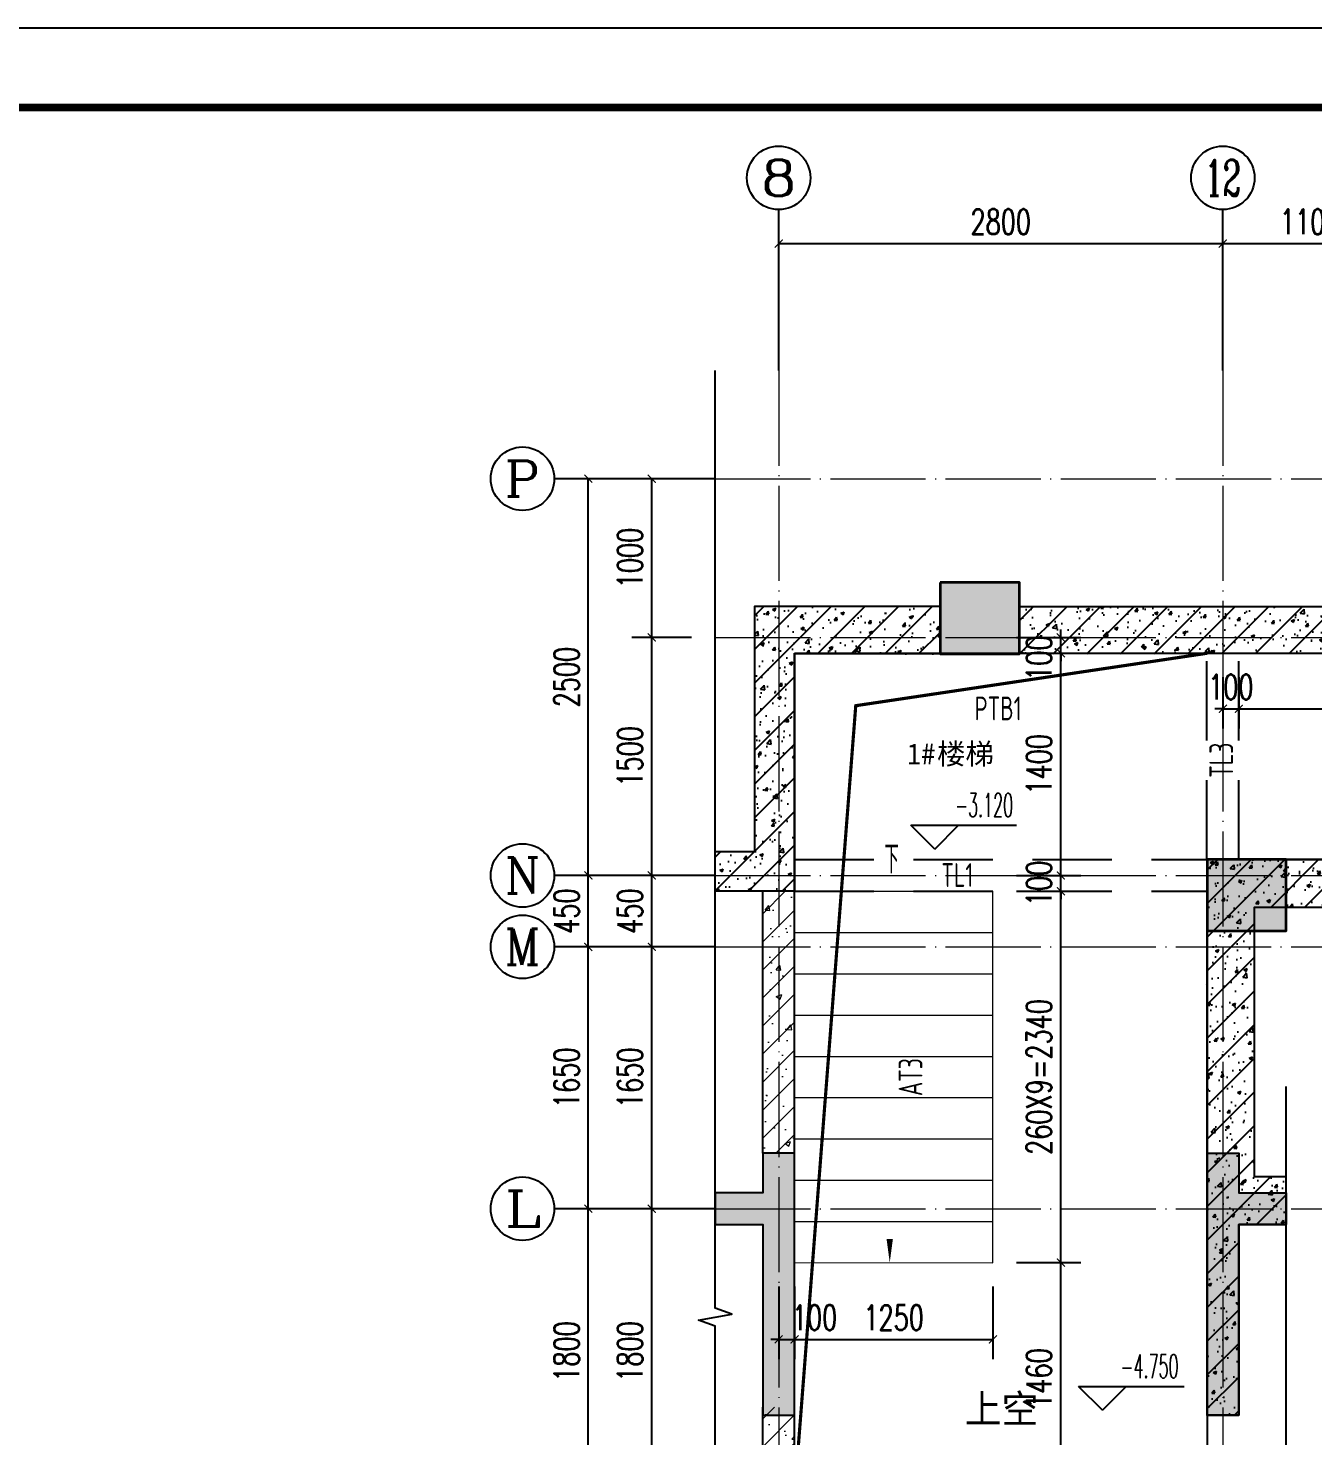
# Model space of a CAD drawing. Extents: x -1307975 to -76406, y -96289 to 379359.
# Drawn here: x -628788 to -620690, y 369130 to 378000 of the extents above; entities that cross this region are included whole.
import ezdxf
from ezdxf.enums import TextEntityAlignment as Align

# ---------------------------------------------------------------- set-up
doc = ezdxf.new("R2010")
doc.units = 0
doc.header["$LTSCALE"] = 1000
doc.linetypes.add('DASHED', pattern=[0.75, 0.5, -0.25])
doc.linetypes.add('DOTE', pattern=[2.42, 2, -0.2, 0.02, -0.2])
doc.layers.get('0').update_dxf_attribs({"linetype": 'CONTINUOUS'})
doc.layers.get('DEFPOINTS').update_dxf_attribs({"linetype": 'CONTINUOUS'})
for name, color, linetype in [('-TK', 7, 'CONTINUOUS'), ('A-AXIS_TEXT', 7, 'CONTINUOUS'), ('AXIS', 3, 'CONTINUOUS'), ('DIM_ELEV', 3, 'CONTINUOUS'), ('DIM_SYMB', 3, 'CONTINUOUS'), ('dsptext_beam', 7, 'CONTINUOUS'), ('HATCH', 8, 'CONTINUOUS'), ('PUB_DIM', 3, 'CONTINUOUS'), ('PUB_TEXT', 2, 'CONTINUOUS'), ('S-Q墙实线', 6, 'CONTINUOUS'), ('S-Z柱实线', 6, 'CONTINUOUS'), ('S-梁', 4, 'DASHED'), ('TEXT', 2, 'CONTINUOUS'), ('WALL', 5, 'CONTINUOUS'), ('尺寸标注', 86, 'CONTINUOUS'), ('底图$0$PUB_HATCH', 252, 'CONTINUOUS')]:
    doc.layers.add(name, color=color, linetype=linetype)
for name, color, linetype, lineweight in [('AXIS_TEXT', 7, 'CONTINUOUS', 20), ('DOTE', 19, 'DOTE', 9), ('PUB_HATCH', 8, 'CONTINUOUS', 9), ('STAIR', 2, 'CONTINUOUS', 18), ('底图$0$砼柱', 2, 'CONTINUOUS', 35)]:
    doc.layers.add(name, color=color, linetype=linetype, lineweight=lineweight)
doc.styles.add('_TCH_AXIS', font='COMPLEX', dxfattribs={"bigfont": 'GBCBIG'})
doc.styles.add('_TCH_DIM', font='SIMPLEX.shx', dxfattribs={"width": 0.7, "bigfont": 'GBCBIG.shx'})
doc.styles.add('_TCH_DIM_T3', font='SIMPLEX', dxfattribs={"width": 0.705882, "bigfont": 'GBCBIG'})
doc.styles.add('COMPLEX', font='COMPLEX')
doc.styles.add('TSSD_REIN', font='tssdeng.shx', dxfattribs={"width": 0.7, "height": 300, "bigfont": 'tssdchn.shx'})
doc.styles.add('黑体', font='simhei.ttf')
doc.dimstyles.new('_TCH_ARCH&&50', dxfattribs={"dimtxt": 157.5, "dimasz": 50, "dimexe": 125, "dimexo": 150, "dimgap": 58.75, "dimtad": 1, "dimdec": 0, "dimzin": 0, "dimdsep": 46, "dimtxsty": '_TCH_DIM_T3', "dimblk": 'ARCHTICK', "dimcen": 0.09, "dimclrt": 7, "dimazin": 0, "dimtfac": 1, "dimtdec": 0, "dimtix": 1, "dimtmove": 2, "dimatfit": 3, "dimldrblk": 'ARCHTICK', "dimfxl": 1, "dimtolj": 1, "dimtzin": 0, "dimarcsym": 0})
pattern_1 = [(50, (0, 0), (215.178055, -18.82564), [22.5, -247.5]), (355, (0, 0), (-41.6254, 225.65764), [18, -198]), (100.4514, (17.93, -1.57), (173.552815, 206.83186), [19.12206, -210.342634]), (46.1842, (0, 60), (320.17231, -49.6557), [33.75, -371.25]), (96.6356, (26.68, 55.86), (280.39881, 292.23536), [28.68309, -315.5139]), (351.1842, (0, 60), (280.39858, 292.23558), [27, -297]), (21, (30, 45), (179.072116, -120.785667), [22.5, -247.5]), (326, (30, 45), (72.9946, 217.545014), [18, -198]), (71.4514, (44.92, 34.93), (252.06679, 96.75915), [19.12206, -210.342634]), (37.5, (0, 0), (3.647957, 99.868156), [0, -195.6, 0, -201, 0, -198.75]), (7.5, (0, 0), (78.920861, 118.323514), [0, -114.6, 0, -191.1, 0, -75.75]), (327.5, (-66.9, 0), (160.146731, -6.7664615), [0, -75, 0, -234, 0, -310.5]), (317.5, (-96.9, 0), (174.95585, 30.031495), [0, -97.5, 0, -155.4, 0, -220.5]), (45, (0, 0), (-106.066017, 106.066017), [])]

# ---------------------------------------------------------------- blocks, each defined once
blk = doc.blocks.new('A1')
blk.add_lwpolyline([(0, 59400), (0, 0), (84100, 0), (84100, 59400)], close=True)
at = {"const_width": 100}
blk.add_lwpolyline([(2500, 58400), (2500, 1000), (83100, 1000), (83100, 58400)], close=True, dxfattribs=at)
blk = doc.blocks.new('_AXISO')
blk.add_circle((0, 0), 0.5)
at = {"layer": 'A-AXIS_TEXT', "style": 'COMPLEX', "width": 1.041667}
blk.add_attdef('A', text='', height=0.56, dxfattribs=at).set_placement((-0.25, -0.28), (0.25, -0.28), align=Align.FIT)
blk = doc.blocks.new('_ArchTick')
at = {"color": 0, "linetype": 'ByBlock', "const_width": 0.15}
blk.add_lwpolyline([(-0.5, -0.5), (0.5, 0.5)], dxfattribs=at)
blk = doc.blocks.new('*D749')
at = {"layer": 'DEFPOINTS', "color": 0, "transparency": 16777216}
for p in [(-624857, 370561.1), (-624457, 370561.1), (-624457, 368761.1)]:
    blk.add_point(p, dxfattribs=at)
at = {"layer": '尺寸标注', "color": 0, "lineweight": -2, "transparency": 16777216}
for p, q in [((-624607, 370561.1), (-624982, 370561.1)), ((-624857, 368761.1), (-624857, 370561.1)), ((-624607, 368761.1), (-624982, 368761.1))]:
    blk.add_line(p, q, dxfattribs=at)
at = {"layer": '尺寸标注', "color": 0, "lineweight": -2, "transparency": 16777216, "xscale": 50, "yscale": 50, "zscale": 50}
for p, rotation in [((-624857, 370561.1), 90), ((-624857, 368761.1), 270)]:
    blk.add_blockref('_ArchTick', p, dxfattribs=dict(at, rotation=rotation))
at = {"layer": '尺寸标注', "color": 7, "transparency": 16777216, "insert": (-624994.5, 369661.1), "char_height": 157.5, "attachment_point": 5, "rotation": 90, "style": '_TCH_DIM_T3'}
blk.add_mtext('\\A1;1800', dxfattribs=at)
blk = doc.blocks.new('*D750')
at = {"layer": 'DEFPOINTS', "color": 0, "transparency": 16777216}
for p in [(-624857, 372211.1), (-624457, 372211.1), (-624457, 370561.1)]:
    blk.add_point(p, dxfattribs=at)
at = {"layer": '尺寸标注', "color": 0, "lineweight": -2, "transparency": 16777216}
for p, q in [((-624607, 372211.1), (-624982, 372211.1)), ((-624857, 370561.1), (-624857, 372211.1)), ((-624607, 370561.1), (-624982, 370561.1))]:
    blk.add_line(p, q, dxfattribs=at)
at = {"layer": '尺寸标注', "color": 0, "lineweight": -2, "transparency": 16777216, "xscale": 50, "yscale": 50, "zscale": 50}
for p, rotation in [((-624857, 372211.1), 90), ((-624857, 370561.1), 270)]:
    blk.add_blockref('_ArchTick', p, dxfattribs=dict(at, rotation=rotation))
at = {"layer": '尺寸标注', "color": 7, "transparency": 16777216, "insert": (-624994.5, 371386.1), "char_height": 157.5, "attachment_point": 5, "rotation": 90, "style": '_TCH_DIM_T3'}
blk.add_mtext('\\A1;1650', dxfattribs=at)
blk = doc.blocks.new('*D751')
at = {"layer": 'DEFPOINTS', "color": 0, "transparency": 16777216}
for p in [(-624857, 372661.1), (-624457, 372661.1), (-624457, 372211.1)]:
    blk.add_point(p, dxfattribs=at)
at = {"layer": '尺寸标注', "color": 0, "lineweight": -2, "transparency": 16777216}
for p, q in [((-624607, 372661.1), (-624982, 372661.1)), ((-624857, 372211.1), (-624857, 372661.1)), ((-624607, 372211.1), (-624982, 372211.1))]:
    blk.add_line(p, q, dxfattribs=at)
at = {"layer": '尺寸标注', "color": 0, "lineweight": -2, "transparency": 16777216, "xscale": 50, "yscale": 50, "zscale": 50}
for p, rotation in [((-624857, 372661.1), 90), ((-624857, 372211.1), 270)]:
    blk.add_blockref('_ArchTick', p, dxfattribs=dict(at, rotation=rotation))
at = {"layer": '尺寸标注', "color": 7, "transparency": 16777216, "insert": (-624994.5, 372436.1), "char_height": 157.5, "attachment_point": 5, "rotation": 90, "style": '_TCH_DIM_T3'}
blk.add_mtext('\\A1;450', dxfattribs=at)
blk = doc.blocks.new('*D752')
at = {"layer": 'DEFPOINTS', "color": 0, "transparency": 16777216}
for p in [(-624857, 374161.1), (-624457, 374161.1), (-624457, 372661.1)]:
    blk.add_point(p, dxfattribs=at)
at = {"layer": '尺寸标注', "color": 0, "lineweight": -2, "transparency": 16777216}
for p, q in [((-624607, 374161.1), (-624982, 374161.1)), ((-624857, 372661.1), (-624857, 374161.1)), ((-624607, 372661.1), (-624982, 372661.1))]:
    blk.add_line(p, q, dxfattribs=at)
at = {"layer": '尺寸标注', "color": 0, "lineweight": -2, "transparency": 16777216, "xscale": 50, "yscale": 50, "zscale": 50}
for p, rotation in [((-624857, 374161.1), 90), ((-624857, 372661.1), 270)]:
    blk.add_blockref('_ArchTick', p, dxfattribs=dict(at, rotation=rotation))
at = {"layer": '尺寸标注', "color": 7, "transparency": 16777216, "insert": (-624994.5, 373411.1), "char_height": 157.5, "attachment_point": 5, "rotation": 90, "style": '_TCH_DIM_T3'}
blk.add_mtext('\\A1;1500', dxfattribs=at)
blk = doc.blocks.new('*D753')
at = {"layer": 'DEFPOINTS', "color": 0, "transparency": 16777216}
for p in [(-624857, 375161.1), (-624457, 375161.1), (-624457, 374161.1)]:
    blk.add_point(p, dxfattribs=at)
at = {"layer": '尺寸标注', "color": 0, "lineweight": -2, "transparency": 16777216}
for p, q in [((-624607, 375161.1), (-624982, 375161.1)), ((-624857, 374161.1), (-624857, 375161.1)), ((-624607, 374161.1), (-624982, 374161.1))]:
    blk.add_line(p, q, dxfattribs=at)
at = {"layer": '尺寸标注', "color": 0, "lineweight": -2, "transparency": 16777216, "xscale": 50, "yscale": 50, "zscale": 50}
for p, rotation in [((-624857, 375161.1), 90), ((-624857, 374161.1), 270)]:
    blk.add_blockref('_ArchTick', p, dxfattribs=dict(at, rotation=rotation))
at = {"layer": '尺寸标注', "color": 7, "transparency": 16777216, "insert": (-624994.5, 374661.1), "char_height": 157.5, "attachment_point": 5, "rotation": 90, "style": '_TCH_DIM_T3'}
blk.add_mtext('\\A1;1000', dxfattribs=at)
blk = doc.blocks.new('*D763')
at = {"layer": 'DEFPOINTS', "color": 0, "transparency": 16777216}
for p in [(-621157, 374061.2), (-619757.2, 374061.2), (-619757.2, 373711.2)]:
    blk.add_point(p, dxfattribs=at)
at = {"layer": '尺寸标注', "color": 0, "lineweight": -2, "transparency": 16777216}
for p, q in [((-621157, 373911.2), (-621157, 373586.2)), ((-619757.2, 373911.2), (-619757.2, 373586.2)), ((-621157, 373711.2), (-619757.2, 373711.2))]:
    blk.add_line(p, q, dxfattribs=at)
at = {"layer": '尺寸标注', "color": 0, "lineweight": -2, "transparency": 16777216, "xscale": 50, "yscale": 50, "zscale": 50, "rotation": 180}
blk.add_blockref('_ArchTick', (-621157, 373711.2), dxfattribs=at)
at = {"layer": '尺寸标注', "color": 0, "lineweight": -2, "transparency": 16777216, "xscale": 50, "yscale": 50, "zscale": 50}
blk.add_blockref('_ArchTick', (-619757.2, 373711.2), dxfattribs=at)
at = {"layer": '尺寸标注', "color": 7, "transparency": 16777216, "insert": (-620457.1, 373848.7), "char_height": 157.5, "attachment_point": 5, "style": '_TCH_DIM_T3'}
blk.add_mtext('\\A1;1400', dxfattribs=at)
blk = doc.blocks.new('*D764')
at = {"layer": 'DEFPOINTS', "color": 0, "transparency": 16777216}
for p in [(-621257, 374061.2), (-621157, 374061.2), (-621157, 373711.2)]:
    blk.add_point(p, dxfattribs=at)
at = {"layer": '尺寸标注', "color": 0, "lineweight": -2, "transparency": 16777216}
for p, q in [((-621257, 373911.2), (-621257, 373586.2)), ((-621157, 373911.2), (-621157, 373586.2)), ((-621257, 373711.2), (-621307, 373711.2)), ((-621257, 373711.2), (-621157, 373711.2)), ((-621157, 373711.2), (-621107, 373711.2))]:
    blk.add_line(p, q, dxfattribs=at)
at = {"layer": '尺寸标注', "color": 0, "lineweight": -2, "transparency": 16777216, "xscale": 50, "yscale": 50, "zscale": 50}
blk.add_blockref('_ArchTick', (-621257, 373711.2), dxfattribs=at)
at = {"layer": '尺寸标注', "color": 0, "lineweight": -2, "transparency": 16777216, "xscale": 50, "yscale": 50, "zscale": 50, "rotation": 180}
blk.add_blockref('_ArchTick', (-621157, 373711.2), dxfattribs=at)
at = {"layer": '尺寸标注', "color": 7, "transparency": 16777216, "insert": (-621207, 373848.7), "char_height": 157.5, "attachment_point": 5, "style": '_TCH_DIM_T3'}
blk.add_mtext('\\A1;100', dxfattribs=at)
blk = doc.blocks.new('*D766')
at = {"layer": 'DEFPOINTS', "color": 0, "transparency": 16777216}
for p in [(-622707, 370221.1), (-622278.4, 370221.1), (-622707, 368761.1)]:
    blk.add_point(p, dxfattribs=at)
at = {"layer": '尺寸标注', "color": 0, "lineweight": -2, "transparency": 16777216}
for p, q in [((-622557, 370221.1), (-622153.4, 370221.1)), ((-622278.4, 368761.1), (-622278.4, 370221.1)), ((-622557, 368761.1), (-622153.4, 368761.1))]:
    blk.add_line(p, q, dxfattribs=at)
at = {"layer": '尺寸标注', "color": 0, "lineweight": -2, "transparency": 16777216, "xscale": 50, "yscale": 50, "zscale": 50}
for p, rotation in [((-622278.4, 370221.1), 89.99973339057244), ((-622278.4, 368761.1), 269.9997333905724)]:
    blk.add_blockref('_ArchTick', p, dxfattribs=dict(at, rotation=rotation))
at = {"layer": '尺寸标注', "color": 7, "transparency": 16777216, "insert": (-622415.9, 369491.1), "char_height": 157.5, "attachment_point": 5, "rotation": 89.99973, "style": '_TCH_DIM_T3'}
blk.add_mtext('\\A1;1460', dxfattribs=at)
blk = doc.blocks.new('*D767')
at = {"layer": 'DEFPOINTS', "color": 0, "transparency": 16777216}
for p in [(-622707, 372561.1), (-622278.4, 372561.1), (-622707, 370221.1)]:
    blk.add_point(p, dxfattribs=at)
at = {"layer": '尺寸标注', "color": 0, "lineweight": -2, "transparency": 16777216}
for p, q in [((-622557, 372561.1), (-622153.4, 372561.1)), ((-622278.4, 370221.1), (-622278.4, 372561.1)), ((-622557, 370221.1), (-622153.4, 370221.1))]:
    blk.add_line(p, q, dxfattribs=at)
at = {"layer": '尺寸标注', "color": 0, "lineweight": -2, "transparency": 16777216, "xscale": 50, "yscale": 50, "zscale": 50}
for p, rotation in [((-622278.4, 372561.1), 89.99973339057678), ((-622278.4, 370221.1), 269.9997333905768)]:
    blk.add_blockref('_ArchTick', p, dxfattribs=dict(at, rotation=rotation))
at = {"layer": '尺寸标注', "color": 7, "transparency": 16777216, "insert": (-622415.9, 371391.1), "char_height": 157.5, "attachment_point": 5, "rotation": 89.99973, "style": '_TCH_DIM_T3'}
blk.add_mtext('\\A1;260X9=2340', dxfattribs=at)
blk = doc.blocks.new('*D768')
at = {"layer": 'DEFPOINTS', "color": 0, "transparency": 16777216}
for p in [(-622707, 372661.1), (-622278.4, 372661.1), (-622707, 372561.1)]:
    blk.add_point(p, dxfattribs=at)
at = {"layer": '尺寸标注', "color": 0, "lineweight": -2, "transparency": 16777216}
for p, q in [((-622557, 372661.1), (-622153.4, 372661.1)), ((-622278.4, 372661.1), (-622278.4, 372711.1)), ((-622278.4, 372561.1), (-622278.4, 372661.1)), ((-622557, 372561.1), (-622153.4, 372561.1)), ((-622278.4, 372561.1), (-622278.4, 372511.1))]:
    blk.add_line(p, q, dxfattribs=at)
at = {"layer": '尺寸标注', "color": 0, "lineweight": -2, "transparency": 16777216, "xscale": 50, "yscale": 50, "zscale": 50}
for p, rotation in [((-622278.4, 372661.1), 269.9997333905883), ((-622278.4, 372561.1), 89.99973339058825)]:
    blk.add_blockref('_ArchTick', p, dxfattribs=dict(at, rotation=rotation))
at = {"layer": '尺寸标注', "color": 7, "transparency": 16777216, "insert": (-622415.9, 372611.1), "char_height": 157.5, "attachment_point": 5, "rotation": 89.99973, "style": '_TCH_DIM_T3'}
blk.add_mtext('\\A1;100', dxfattribs=at)
blk = doc.blocks.new('*D769')
at = {"layer": 'DEFPOINTS', "color": 0, "transparency": 16777216}
for p in [(-622707, 374061.1), (-622278.4, 374061.1), (-622707, 372661.1)]:
    blk.add_point(p, dxfattribs=at)
at = {"layer": '尺寸标注', "color": 0, "lineweight": -2, "transparency": 16777216}
for p, q in [((-622557, 374061.1), (-622153.4, 374061.1)), ((-622278.4, 372661.1), (-622278.4, 374061.1)), ((-622557, 372661.1), (-622153.4, 372661.1))]:
    blk.add_line(p, q, dxfattribs=at)
at = {"layer": '尺寸标注', "color": 0, "lineweight": -2, "transparency": 16777216, "xscale": 50, "yscale": 50, "zscale": 50}
for p, rotation in [((-622278.4, 374061.1), 89.99973339057499), ((-622278.4, 372661.1), 269.999733390575)]:
    blk.add_blockref('_ArchTick', p, dxfattribs=dict(at, rotation=rotation))
at = {"layer": '尺寸标注', "color": 7, "transparency": 16777216, "insert": (-622415.9, 373361.1), "char_height": 157.5, "attachment_point": 5, "rotation": 89.99973, "style": '_TCH_DIM_T3'}
blk.add_mtext('\\A1;1400', dxfattribs=at)
blk = doc.blocks.new('*D770')
at = {"layer": 'DEFPOINTS', "color": 0, "transparency": 16777216}
for p in [(-622707, 374161.1), (-622278.4, 374161.1), (-622707, 374061.1)]:
    blk.add_point(p, dxfattribs=at)
at = {"layer": '尺寸标注', "color": 0, "lineweight": -2, "transparency": 16777216}
for p, q in [((-622557, 374161.1), (-622153.4, 374161.1)), ((-622278.4, 374161.1), (-622278.4, 374211.1)), ((-622278.4, 374061.1), (-622278.4, 374161.1)), ((-622557, 374061.1), (-622153.4, 374061.1)), ((-622278.4, 374061.1), (-622278.4, 374011.1))]:
    blk.add_line(p, q, dxfattribs=at)
at = {"layer": '尺寸标注', "color": 0, "lineweight": -2, "transparency": 16777216, "xscale": 50, "yscale": 50, "zscale": 50}
for p, rotation in [((-622278.4, 374161.1), 269.9997333905693), ((-622278.4, 374061.1), 89.9997333905693)]:
    blk.add_blockref('_ArchTick', p, dxfattribs=dict(at, rotation=rotation))
at = {"layer": '尺寸标注', "color": 7, "transparency": 16777216, "insert": (-622415.9, 374030.4), "char_height": 157.5, "attachment_point": 5, "rotation": 89.99973, "style": '_TCH_DIM_T3'}
blk.add_mtext('\\A1;100', dxfattribs=at)
blk = doc.blocks.new('*D771')
at = {"layer": 'DEFPOINTS', "color": 0, "transparency": 16777216}
for p in [(-623957.1, 370221.1), (-622707.1, 370221.1), (-622707.1, 369737.4)]:
    blk.add_point(p, dxfattribs=at)
at = {"layer": '尺寸标注', "color": 0, "lineweight": -2, "transparency": 16777216}
for p, q in [((-623957.1, 370071.1), (-623957.1, 369612.4)), ((-622707.1, 370071.1), (-622707.1, 369612.4)), ((-623957.1, 369737.4), (-622707.1, 369737.4))]:
    blk.add_line(p, q, dxfattribs=at)
at = {"layer": '尺寸标注', "color": 0, "lineweight": -2, "transparency": 16777216, "xscale": 50, "yscale": 50, "zscale": 50, "rotation": 180}
blk.add_blockref('_ArchTick', (-623957.1, 369737.4), dxfattribs=at)
at = {"layer": '尺寸标注', "color": 0, "lineweight": -2, "transparency": 16777216, "xscale": 50, "yscale": 50, "zscale": 50}
blk.add_blockref('_ArchTick', (-622707.1, 369737.4), dxfattribs=at)
at = {"layer": '尺寸标注', "color": 7, "transparency": 16777216, "insert": (-623332.1, 369874.9), "char_height": 157.5, "attachment_point": 5, "style": '_TCH_DIM_T3'}
blk.add_mtext('\\A1;1250', dxfattribs=at)
blk = doc.blocks.new('*D772')
at = {"layer": 'DEFPOINTS', "color": 0, "transparency": 16777216}
for p in [(-624057, 370221.1), (-623957.1, 370221.1), (-623957.1, 369737.4)]:
    blk.add_point(p, dxfattribs=at)
at = {"layer": '尺寸标注', "color": 0, "lineweight": -2, "transparency": 16777216}
for p, q in [((-624057, 370071.1), (-624057, 369612.4)), ((-623957.1, 370071.1), (-623957.1, 369612.4)), ((-624057, 369737.4), (-624107, 369737.4)), ((-624057, 369737.4), (-623957.1, 369737.4)), ((-623957.1, 369737.4), (-623907.1, 369737.4))]:
    blk.add_line(p, q, dxfattribs=at)
at = {"layer": '尺寸标注', "color": 0, "lineweight": -2, "transparency": 16777216, "xscale": 50, "yscale": 50, "zscale": 50}
blk.add_blockref('_ArchTick', (-624057, 369737.4), dxfattribs=at)
at = {"layer": '尺寸标注', "color": 0, "lineweight": -2, "transparency": 16777216, "xscale": 50, "yscale": 50, "zscale": 50, "rotation": 180}
blk.add_blockref('_ArchTick', (-623957.1, 369737.4), dxfattribs=at)
at = {"layer": '尺寸标注', "color": 7, "transparency": 16777216, "insert": (-623830.9, 369874.9), "char_height": 157.5, "attachment_point": 5, "style": '_TCH_DIM_T3'}
blk.add_mtext('\\A1;100', dxfattribs=at)
blk = doc.blocks.new('*D785')
at = {"layer": 'DEFPOINTS', "color": 0, "transparency": 16777216}
for p in [(-625257, 370561.1), (-624457, 370561.1), (-624457, 368761.1)]:
    blk.add_point(p, dxfattribs=at)
at = {"layer": 'PUB_DIM', "color": 0, "lineweight": -2, "transparency": 16777216}
for p, q in [((-624607, 370561.1), (-625382, 370561.1)), ((-625257, 368761.1), (-625257, 370561.1)), ((-624607, 368761.1), (-625382, 368761.1))]:
    blk.add_line(p, q, dxfattribs=at)
at = {"layer": 'PUB_DIM', "color": 0, "lineweight": -2, "transparency": 16777216, "xscale": 50, "yscale": 50, "zscale": 50}
for p, rotation in [((-625257, 370561.1), 90), ((-625257, 368761.1), 270)]:
    blk.add_blockref('_ArchTick', p, dxfattribs=dict(at, rotation=rotation))
at = {"layer": 'PUB_DIM', "color": 7, "transparency": 16777216, "insert": (-625394.5, 369661.1), "char_height": 157.5, "attachment_point": 5, "rotation": 90, "style": '_TCH_DIM_T3'}
blk.add_mtext('\\A1;1800', dxfattribs=at)
blk = doc.blocks.new('*D786')
at = {"layer": 'DEFPOINTS', "color": 0, "transparency": 16777216}
for p in [(-625257, 372211.1), (-624457, 372211.1), (-624457, 370561.1)]:
    blk.add_point(p, dxfattribs=at)
at = {"layer": 'PUB_DIM', "color": 0, "lineweight": -2, "transparency": 16777216}
for p, q in [((-624607, 372211.1), (-625382, 372211.1)), ((-625257, 370561.1), (-625257, 372211.1)), ((-624607, 370561.1), (-625382, 370561.1))]:
    blk.add_line(p, q, dxfattribs=at)
at = {"layer": 'PUB_DIM', "color": 0, "lineweight": -2, "transparency": 16777216, "xscale": 50, "yscale": 50, "zscale": 50}
for p, rotation in [((-625257, 372211.1), 90), ((-625257, 370561.1), 270)]:
    blk.add_blockref('_ArchTick', p, dxfattribs=dict(at, rotation=rotation))
at = {"layer": 'PUB_DIM', "color": 7, "transparency": 16777216, "insert": (-625394.5, 371386.1), "char_height": 157.5, "attachment_point": 5, "rotation": 90, "style": '_TCH_DIM_T3'}
blk.add_mtext('\\A1;1650', dxfattribs=at)
blk = doc.blocks.new('*D787')
at = {"layer": 'DEFPOINTS', "color": 0, "transparency": 16777216}
for p in [(-625257, 372661.1), (-624457, 372661.1), (-624457, 372211.1)]:
    blk.add_point(p, dxfattribs=at)
at = {"layer": 'PUB_DIM', "color": 0, "lineweight": -2, "transparency": 16777216}
for p, q in [((-624607, 372661.1), (-625382, 372661.1)), ((-625257, 372211.1), (-625257, 372661.1)), ((-624607, 372211.1), (-625382, 372211.1))]:
    blk.add_line(p, q, dxfattribs=at)
at = {"layer": 'PUB_DIM', "color": 0, "lineweight": -2, "transparency": 16777216, "xscale": 50, "yscale": 50, "zscale": 50}
for p, rotation in [((-625257, 372661.1), 90), ((-625257, 372211.1), 270)]:
    blk.add_blockref('_ArchTick', p, dxfattribs=dict(at, rotation=rotation))
at = {"layer": 'PUB_DIM', "color": 7, "transparency": 16777216, "insert": (-625394.5, 372436.1), "char_height": 157.5, "attachment_point": 5, "rotation": 90, "style": '_TCH_DIM_T3'}
blk.add_mtext('\\A1;450', dxfattribs=at)
blk = doc.blocks.new('*D788')
at = {"layer": 'DEFPOINTS', "color": 0, "transparency": 16777216}
for p in [(-625257, 375161.1), (-624457, 375161.1), (-624457, 372661.1)]:
    blk.add_point(p, dxfattribs=at)
at = {"layer": 'PUB_DIM', "color": 0, "lineweight": -2, "transparency": 16777216}
for p, q in [((-624607, 375161.1), (-625382, 375161.1)), ((-625257, 372661.1), (-625257, 375161.1)), ((-624607, 372661.1), (-625382, 372661.1))]:
    blk.add_line(p, q, dxfattribs=at)
at = {"layer": 'PUB_DIM', "color": 0, "lineweight": -2, "transparency": 16777216, "xscale": 50, "yscale": 50, "zscale": 50}
for p, rotation in [((-625257, 375161.1), 90), ((-625257, 372661.1), 270)]:
    blk.add_blockref('_ArchTick', p, dxfattribs=dict(at, rotation=rotation))
at = {"layer": 'PUB_DIM', "color": 7, "transparency": 16777216, "insert": (-625394.5, 373911.1), "char_height": 157.5, "attachment_point": 5, "rotation": 90, "style": '_TCH_DIM_T3'}
blk.add_mtext('\\A1;2500', dxfattribs=at)
blk = doc.blocks.new('*D791')
at = {"layer": 'DEFPOINTS', "color": 0, "transparency": 16777216}
for p in [(-621257, 376642.5), (-624057, 375842.5), (-621257, 375842.5)]:
    blk.add_point(p, dxfattribs=at)
at = {"layer": 'PUB_DIM', "color": 0, "lineweight": -2, "transparency": 16777216}
for p, q in [((-624057, 375992.5), (-624057, 376767.5)), ((-621257, 375992.5), (-621257, 376767.5)), ((-624057, 376642.5), (-621257, 376642.5))]:
    blk.add_line(p, q, dxfattribs=at)
at = {"layer": 'PUB_DIM', "color": 0, "lineweight": -2, "transparency": 16777216, "xscale": 50, "yscale": 50, "zscale": 50, "rotation": 180}
blk.add_blockref('_ArchTick', (-624057, 376642.5), dxfattribs=at)
at = {"layer": 'PUB_DIM', "color": 0, "lineweight": -2, "transparency": 16777216, "xscale": 50, "yscale": 50, "zscale": 50}
blk.add_blockref('_ArchTick', (-621257, 376642.5), dxfattribs=at)
at = {"layer": 'PUB_DIM', "color": 7, "transparency": 16777216, "insert": (-622657, 376780), "char_height": 157.5, "attachment_point": 5, "style": '_TCH_DIM_T3'}
blk.add_mtext('\\A1;2800', dxfattribs=at)
blk = doc.blocks.new('*D792')
at = {"layer": 'DEFPOINTS', "color": 0, "transparency": 16777216}
for p in [(-620157, 376642.5), (-621257, 375842.5), (-620157, 375842.5)]:
    blk.add_point(p, dxfattribs=at)
at = {"layer": 'PUB_DIM', "color": 0, "lineweight": -2, "transparency": 16777216}
for p, q in [((-621257, 375992.5), (-621257, 376767.5)), ((-620157, 375992.5), (-620157, 376767.5)), ((-621257, 376642.5), (-620157, 376642.5))]:
    blk.add_line(p, q, dxfattribs=at)
at = {"layer": 'PUB_DIM', "color": 0, "lineweight": -2, "transparency": 16777216, "xscale": 50, "yscale": 50, "zscale": 50, "rotation": 180}
blk.add_blockref('_ArchTick', (-621257, 376642.5), dxfattribs=at)
at = {"layer": 'PUB_DIM', "color": 0, "lineweight": -2, "transparency": 16777216, "xscale": 50, "yscale": 50, "zscale": 50}
blk.add_blockref('_ArchTick', (-620157, 376642.5), dxfattribs=at)
at = {"layer": 'PUB_DIM', "color": 7, "transparency": 16777216, "insert": (-620707, 376780), "char_height": 157.5, "attachment_point": 5, "style": '_TCH_DIM_T3'}
blk.add_mtext('\\A1;1100', dxfattribs=at)

msp = doc.modelspace()

# ---------------------------------------------------------------- hatches: boundary and pattern name
at = {"layer": 'HATCH'}
for points in [[(-623040, 374507), (-623040, 374057), (-622540, 374057), (-622540, 374507)], [(-621356.98, 372761.06), (-621356.98, 372311.06), (-620856.98, 372311.06), (-620856.98, 372761.06)]]:
    msp.add_hatch(color=252, dxfattribs=at).paths.add_polyline_path(points)
h = msp.add_hatch(dxfattribs=at)
h.set_pattern_fill('ARMORED', color=252, scale=30, style=0)
h.set_pattern_definition(pattern_1)
h.paths.add_polyline_path([(-624456.98, 372811.33), (-624206.99, 372811.33), (-624206.99, 374357), (-623040, 374357), (-623040, 374057), (-623956.99, 374057), (-623956.99, 372561.33), (-624456.98, 372561.33)])
h = msp.add_hatch(dxfattribs=at)
h.set_pattern_fill('ARMORED', color=252, scale=30, style=0)
h.set_pattern_definition(pattern_1)
h.paths.add_polyline_path([(-622539.99, 374356.73), (-620156.98, 374356.73), (-620156.98, 374061.15), (-622539.99, 374057)])
h = msp.add_hatch(dxfattribs=at)
h.set_pattern_fill('ARMORED', color=252, scale=30, style=0)
h.set_pattern_definition(pattern_1)
h.paths.add_polyline_path([(-620156.98, 372761.13), (-621357.09, 372760.93), (-621357.09, 369261.06), (-621156.98, 369261.06), (-621156.98, 370461.06), (-620856.98, 370461.06), (-620856.98, 370760.98), (-621056.98, 370760.98), (-621056.98, 372461.06), (-620156.98, 372461.06)])
at = {"layer": 'PUB_HATCH'}
h = msp.add_hatch(dxfattribs=at)
h.set_pattern_fill('钢筋混凝土', color=256, scale=50, style=0)
h.set_pattern_definition([(45, (-780355.71, 262890.2), (-88.38835, 88.38835), []), (50, (-780355.7, 262890.2), (358.6301, -31.37607), [37.5, -412.5]), (355, (-780355.7, 262890.2), (-69.3757, 376.0961), [30, -330]), (100.4514, (-780325.82, 262887.58), (289.2547, 344.7198), [31.8701, -350.57106]), (46.1842, (-780355.7, 262990.2), (533.6205, -82.7595), [56.25, -618.75]), (96.6356, (-780311.24, 262983.3), (467.3314, 487.059), [47.8051, -525.8565]), (351.1842, (-780355.7, 262990.2), (467.331, 487.0593), [45, -495]), (21, (-780305.7, 262965.2), (298.45353, -201.30945), [37.5, -412.5]), (326, (-780305.7, 262965.2), (121.6577, 362.575), [30, -330]), (71.4514, (-780280.84, 262948.42), (420.1113, 161.26525), [31.8701, -350.57106]), (37.5, (-780355.71, 262890.2), (6.07993, 166.44693), [0, -326, 0, -335, 0, -331.25]), (7.5, (-780355.7, 262890.2), (131.53477, 197.20586), [0, -191, 0, -318.5, 0, -126.25]), (327.5, (-780467.2, 262890.2), (266.91122, -11.27744), [0, -125, 0, -390, 0, -517.5]), (317.5, (-780517.2, 262890.2), (291.59308, 50.0525), [0, -162.5, 0, -259, 0, -367.5])])
h.paths.add_polyline_path([(-623956.98, 370911.06), (-623956.98, 370911.06), (-623956.99, 372561.33), (-624156.98, 372561.33), (-624156.98, 370911.06)])
h = msp.add_hatch(dxfattribs=at)
h.set_pattern_fill('钢筋混凝土', color=256, scale=50, style=0)
h.set_pattern_definition([(45, (-780355.71, 262890.33), (-88.38835, 88.38835), []), (50, (-780355.7, 262890.33), (358.6301, -31.37607), [37.5, -412.5]), (355, (-780355.7, 262890.33), (-69.3757, 376.0961), [30, -330]), (100.4514, (-780325.82, 262887.72), (289.2547, 344.7198), [31.8701, -350.57106]), (46.1842, (-780355.7, 262990.33), (533.6205, -82.7595), [56.25, -618.75]), (96.6356, (-780311.24, 262983.44), (467.3314, 487.059), [47.8051, -525.8565]), (351.1842, (-780355.7, 262990.33), (467.331, 487.0593), [45, -495]), (21, (-780305.7, 262965.33), (298.45353, -201.30945), [37.5, -412.5]), (326, (-780305.7, 262965.33), (121.6577, 362.575), [30, -330]), (71.4514, (-780280.84, 262948.56), (420.1113, 161.26525), [31.8701, -350.57106]), (37.5, (-780355.71, 262890.33), (6.07993, 166.44693), [0, -326, 0, -335, 0, -331.25]), (7.5, (-780355.7, 262890.33), (131.53477, 197.20586), [0, -191, 0, -318.5, 0, -126.25]), (327.5, (-780467.2, 262890.33), (266.91122, -11.27744), [0, -125, 0, -390, 0, -517.5]), (317.5, (-780517.2, 262890.33), (291.59308, 50.0525), [0, -162.5, 0, -259, 0, -367.5])])
h.paths.add_polyline_path([(-623956.98, 370561.07), (-623956.98, 369311.07), (-624156.98, 369311.07), (-624156.98, 368661.07), (-623956.98, 368661.07)])
at = {"layer": '底图$0$PUB_HATCH'}
for points in [[(-624156.98, 369261.06), (-623956.98, 369261.06), (-623956.98, 370911.06), (-624156.98, 370911.06), (-624156.98, 370661.06), (-624456.98, 370661.06), (-624456.98, 370461.06), (-624156.98, 370461.06)], [(-621156.98, 369261.06), (-621356.98, 369261.06), (-621356.98, 370911.06), (-621156.98, 370911.06), (-621156.98, 370661.06), (-620856.98, 370661.06), (-620856.98, 370461.06), (-621156.98, 370461.06)]]:
    msp.add_hatch(color=256, dxfattribs=at).paths.add_polyline_path(points)

# ---------------------------------------------------------------- linework, layer by layer
at = {"color": 6, "const_width": 20}
msp.add_lwpolyline([(-623956.76, 368761.06), (-623571.18, 373730.78), (-621356.76, 374061.1)], dxfattribs=at)
at = {"layer": 'AXIS'}
for p, q in [((-624056.98, 375842.52), (-624056.98, 376857.13)), ((-621256.98, 375842.52), (-621256.98, 376857.13)), ((-624456.98, 375161.06), (-625471.59, 375161.06)), ((-624456.98, 372661.06), (-625471.59, 372661.06)), ((-624456.98, 372211.06), (-625471.59, 372211.06)), ((-624456.98, 370561.06), (-625471.59, 370561.06))]:
    msp.add_line(p, q, dxfattribs=at)
at = {"layer": 'DIM_ELEV', "color": 6}
for p, q in [((-623073.67, 372827.36), (-623223.67, 372977.36)), ((-623223.67, 372977.36), (-622558.75, 372977.36)), ((-623073.67, 372827.36), (-622923.67, 372977.36)), ((-622016.73, 369291.06), (-622166.73, 369441.06)), ((-622166.73, 369441.06), (-621501.81, 369441.06)), ((-622016.73, 369291.06), (-621866.73, 369441.06))]:
    msp.add_line(p, q, dxfattribs=at)
at = {"layer": 'DIM_SYMB'}
for points in [[(-624456.98, 363912.32), (-624456.98, 369821.18), (-624561.98, 369859.39), (-624351.98, 369896.42), (-624456.98, 369933.68), (-624456.98, 375842.53)], [(-620856.98, 363912.32), (-620856.98, 367565.9), (-620961.98, 367604.12), (-620751.98, 367641.15), (-620856.98, 367678.4), (-620856.98, 371331.98)]]:
    msp.add_lwpolyline(points, dxfattribs=at)
msp.add_lwpolyline([(-623356.99, 372623.12, 0, 0, 0), (-623357, 370221.07, 0, 40, 0), (-623357, 370371.07, 0, 0, 0)], format="xyseb", dxfattribs=at)
at = {"layer": 'DOTE', "linetype": 'DOTE', "ltscale": 0.3}
for p, q in [((-624056.98, 375842.53), (-624056.98, 366561.06)), ((-621256.98, 375842.53), (-621256.98, 366561.06)), ((-624456.98, 375161.06), (-613093.4, 375161.06)), ((-624456.98, 374161.06), (-613093.4, 374161.06)), ((-624456.98, 372661.06), (-613093.4, 372661.06)), ((-624456.98, 372211.06), (-613093.4, 372211.06)), ((-624456.98, 370561.06), (-613093.4, 370561.06))]:
    msp.add_line(p, q, dxfattribs=at)
at = {"layer": 'dsptext_beam', "color": 2}
msp.add_lwpolyline([(-624456.98, 372811.33), (-624206.99, 372811.33), (-624206.99, 374357), (-623040, 374357), (-623040, 374057), (-623956.99, 374057), (-623956.99, 372561.33), (-624456.98, 372561.33)], close=True, dxfattribs=at)
for points in [[(-622539.99, 374356.73), (-620156.98, 374356.73), (-620156.98, 374061.15), (-622539.99, 374057), (-622539.99, 374356.73)], [(-620156.98, 372761.13), (-621357.09, 372760.93), (-621357.09, 369261.06), (-621156.98, 369261.06), (-621156.98, 370461.06), (-620856.98, 370461.06), (-620856.98, 370760.98), (-621056.98, 370760.98), (-621056.98, 372461.06), (-620156.98, 372461.06), (-620156.98, 372761.13)]]:
    msp.add_lwpolyline(points, dxfattribs=at)
at = {"layer": 'S-Q墙实线', "color": 6}
for points in [[(-624156.98, 369261.06), (-623956.98, 369261.06), (-623956.98, 370911.06), (-624156.98, 370911.06), (-624156.98, 370661.06), (-624456.98, 370661.06), (-624456.98, 370461.06), (-624156.98, 370461.06)], [(-621156.98, 369261.06), (-621356.98, 369261.06), (-621356.98, 370911.06), (-621156.98, 370911.06), (-621156.98, 370661.06), (-620856.98, 370661.06), (-620856.98, 370461.06), (-621156.98, 370461.06)]]:
    msp.add_lwpolyline(points, close=True, dxfattribs=at)
at = {"layer": 'S-Z柱实线', "color": 2, "lineweight": 35}
msp.add_lwpolyline([(-621356.98, 372761.06), (-621356.98, 372311.06), (-620856.98, 372311.06), (-620856.98, 372761.06)], close=True, dxfattribs=at)
at = {"layer": 'S-梁'}
for p, q in [((-621357.09, 372760.93), (-621357.09, 374039.81)), ((-621157.08, 372760.94), (-621157.08, 374039.82)), ((-623956.98, 372761.07), (-621356.98, 372761.06)), ((-623956.98, 372561.07), (-621356.98, 372561.06))]:
    msp.add_line(p, q, dxfattribs=at)
at = {"layer": 'STAIR'}
for p, q in [((-623956.99, 370911.06), (-623956.98, 372561.07)), ((-623956.98, 372561.07), (-622706.98, 372561.06)), ((-622706.99, 370221.06), (-622706.98, 372561.06)), ((-623956.98, 372301.07), (-622706.98, 372301.06)), ((-623956.98, 372041.07), (-622706.98, 372041.06)), ((-623956.98, 371781.07), (-622706.98, 371781.06)), ((-623956.99, 371521.07), (-622706.99, 371521.06)), ((-623956.99, 371261.07), (-622706.99, 371261.06)), ((-623956.99, 371001.07), (-622706.99, 371001.06)), ((-623956.99, 370741.07), (-622706.99, 370741.06)), ((-623956.99, 370481.07), (-622706.99, 370481.06)), ((-623956.99, 370221.07), (-622706.99, 370221.06))]:
    msp.add_line(p, q, dxfattribs=at)
at = {"layer": 'WALL'}
for p, q in [((-623956.98, 374061.06), (-621256.98, 374061.06)), ((-623956.98, 370911.06), (-623956.98, 374061.06)), ((-621256.98, 374061.06), (-617989.23, 374061.31)), ((-621356.98, 372761.06), (-617105.24, 372761.31)), ((-621356.98, 372761.06), (-621156.98, 372761.07)), ((-621356.98, 372761.06), (-621356.98, 368661.06)), ((-624156.98, 370911.06), (-624156.98, 372561.33)), ((-624456.98, 370661.06), (-624456.79, 370661.06)), ((-624456.98, 370661.06), (-624456.98, 370461.06)), ((-624456.98, 370461.06), (-624456.79, 370461.06)), ((-624156.98, 368661.06), (-624156.98, 369311.06)), ((-623956.98, 368661.06), (-623956.98, 369311.06))]:
    msp.add_line(p, q, dxfattribs=at)
at = {"layer": '底图$0$砼柱', "color": 3, "lineweight": 35}
msp.add_lwpolyline([(-623040, 374507), (-623040, 374057), (-622540, 374057), (-622540, 374507)], close=True, dxfattribs=at)

# ---------------------------------------------------------------- block references
at = {"layer": '-TK', "xscale": 0.5, "yscale": 0.5, "zscale": 0.5}
msp.add_blockref('A1', (-647075.13, 348300.18), dxfattribs=at)
at = {"layer": 'AXIS'}
ref = msp.add_blockref('_AXISO', (-624056.98, 377057.13), dxfattribs=dict(at, xscale=400, yscale=400, zscale=400))
ref.add_attrib('A', '8', dxfattribs={"layer": 'AXIS_TEXT', "height": 226.27, "style": '_TCH_AXIS', "width": 1.5}).set_placement((-624170.12, 376943.99), (-623943.85, 376943.99), align=Align.FIT)
ref = msp.add_blockref('_AXISO', (-621256.98, 377057.13), dxfattribs=dict(at, xscale=400, yscale=400, zscale=400))
ref.add_attrib('A', '12', dxfattribs={"layer": 'AXIS_TEXT', "height": 226.274, "style": '_TCH_AXIS', "width": 0.724138}).set_placement((-621370.12, 376943.99), (-621143.85, 376943.99), align=Align.FIT)
ref = msp.add_blockref('_AXISO', (-625671.59, 375161.06), dxfattribs=dict(at, xscale=400, yscale=400, zscale=400))
ref.add_attrib('A', 'P', dxfattribs={"layer": 'AXIS_TEXT', "height": 226.27, "style": '_TCH_AXIS', "width": 1.235294}).set_placement((-625784.73, 375047.93), (-625558.45, 375047.93), align=Align.FIT)
ref = msp.add_blockref('_AXISO', (-625671.59, 372661.06), dxfattribs=dict(at, xscale=400, yscale=400, zscale=400))
ref.add_attrib('A', 'N', dxfattribs={"layer": 'AXIS_TEXT', "height": 226.27, "style": '_TCH_AXIS', "width": 1.105263}).set_placement((-625784.73, 372547.93), (-625558.45, 372547.93), align=Align.FIT)
ref = msp.add_blockref('_AXISO', (-625671.59, 372211.06), dxfattribs=dict(at, xscale=400, yscale=400, zscale=400))
ref.add_attrib('A', 'M', dxfattribs={"layer": 'AXIS_TEXT', "height": 226.27, "style": '_TCH_AXIS'}).set_placement((-625784.73, 372097.93), (-625558.45, 372097.93), align=Align.FIT)
ref = msp.add_blockref('_AXISO', (-625671.59, 370561.06), dxfattribs=dict(at, xscale=400, yscale=400, zscale=400))
ref.add_attrib('A', 'L', dxfattribs={"layer": 'AXIS_TEXT', "height": 226.27, "style": '_TCH_AXIS', "width": 1.4}).set_placement((-625784.73, 370447.93), (-625558.45, 370447.93), align=Align.FIT)

# ---------------------------------------------------------------- texts
at = {"layer": 'PUB_TEXT', "color": 246, "style": '黑体'}
for s, p in [('1#', (-623248.17, 373361.29)), ('楼梯', (-623059.15, 373361.29))]:
    msp.add_text(s, height=131.435, dxfattribs=at).set_placement(p)
at = {"layer": 'PUB_TEXT', "color": 6, "style": '_TCH_DIM', "width": 0.494118}
for s, p in [('-3.120', (-622944.75, 373029.86)), ('-4.750', (-621901.81, 369493.56))]:
    msp.add_text(s, height=148.75, dxfattribs=at).set_placement(p)
at = {"layer": 'PUB_TEXT', "style": '_TCH_DIM', "width": 0.7}
msp.add_text('下', height=178.72, dxfattribs=at).set_placement((-623390.22, 372673.17))
at = {"layer": 'PUB_TEXT', "color": 7}
msp.add_text('上空', height=178.723, dxfattribs=at).set_placement((-622883.8, 369210.7))
at = {"layer": 'TEXT', "color": 230, "style": 'TSSD_REIN', "width": 0.7}
for s, p in [('PTB1', (-622822.25, 373638.64)), ('TL1', (-623031.33, 372588.76))]:
    msp.add_text(s, height=150, dxfattribs=at).set_placement(p)
msp.add_text('TL3', height=150, rotation=90, dxfattribs=at).set_placement((-621192.32, 373276.7))
msp.add_text('AT3', height=150, rotation=90, dxfattribs=at).set_placement((-623151.12, 371390.35), align=Align.CENTER)

# ---------------------------------------------------------------- dimensions: what is measured, and where the dimension line sits
at = {"layer": 'PUB_DIM'}
for p1, p2, distance, picture, middle in [((-624056.98, 375842.53), (-621256.98, 375842.53), 799.99, '*D791', (-622656.98, 376780.02)), ((-621256.98, 375842.53), (-620156.98, 375842.53), 799.99, '*D792', (-620706.98, 376780.02)), ((-624456.98, 372661.06), (-624456.98, 375161.06), 800, '*D788', (-625394.48, 373911.06)), ((-624456.98, 372211.06), (-624456.98, 372661.06), 800, '*D787', (-625394.48, 372436.06)), ((-624456.98, 370561.06), (-624456.98, 372211.06), 800, '*D786', (-625394.48, 371386.06)), ((-624456.98, 368761.06), (-624456.98, 370561.06), 800, '*D785', (-625394.48, 369661.06))]:
    dim = msp.add_aligned_dim(p1=p1, p2=p2, distance=distance, dimstyle='_TCH_ARCH&&50', dxfattribs=at)
    dim.commit()
    dim.dimension.update_dxf_attribs({"geometry": picture, "text_midpoint": middle})
at = {"layer": '尺寸标注', "color": 106}
for p1, p2, distance, picture, middle in [((-624456.98, 374161.06), (-624456.98, 375161.06), 400, '*D753', (-624994.48, 374661.06)), ((-624456.98, 372661.06), (-624456.98, 374161.06), 400, '*D752', (-624994.48, 373411.06)), ((-622706.98, 372661.07), (-622706.97, 374061.06), -428.61, '*D769', (-622415.87, 373361.06)), ((-621157.05, 374061.18), (-619757.24, 374061.18), -349.96, '*D763', (-620457.14, 373848.71)), ((-622706.98, 372561.06), (-622706.98, 372661.07), -428.61, '*D768', (-622415.87, 372611.06)), ((-624456.98, 372211.06), (-624456.98, 372661.06), 400, '*D751', (-624994.48, 372436.06)), ((-624456.98, 370561.06), (-624456.98, 372211.06), 400, '*D750', (-624994.48, 371386.06)), ((-624456.98, 368761.06), (-624456.98, 370561.06), 400, '*D749', (-624994.48, 369661.06)), ((-623957.11, 370221.06), (-622707.11, 370221.06), -483.64, '*D771', (-623332.11, 369874.92)), ((-622707, 368761.07), (-622706.99, 370221.06), -428.61, '*D766', (-622415.88, 369491.06))]:
    dim = msp.add_aligned_dim(p1=p1, p2=p2, distance=distance, dimstyle='_TCH_ARCH&&50', dxfattribs=at)
    dim.commit()
    dim.dimension.update_dxf_attribs({"geometry": picture, "text_midpoint": middle})
for base, p1, p2, angle, picture, middle in [((-622278.36, 374161.06), (-622706.97, 374061.06), (-622706.97, 374161.06), 89.999733, '*D770', (-622415.86, 374030.42)), ((-621157.05, 373711.21), (-621256.98, 374061.18), (-621157.05, 374061.18), 0, '*D764', (-621207.04, 373848.71)), ((-623957.11, 369737.42), (-624057.05, 370221.06), (-623957.11, 370221.06), 0, '*D772', (-623830.9, 369874.92))]:
    dim = msp.add_linear_dim(base=base, p1=p1, p2=p2, angle=angle, dimstyle='_TCH_ARCH&&50', dxfattribs=at)
    dim.commit()
    dim.dimension.update_dxf_attribs({"geometry": picture, "text_midpoint": middle, "dimtype": 161})
dim = msp.add_aligned_dim(p1=(-622706.99, 370221.06), p2=(-622706.98, 372561.06), distance=-428.61, text='260X9=2340', dimstyle='_TCH_ARCH&&50', dxfattribs=at)
dim.commit()
dim.dimension.update_dxf_attribs({"geometry": '*D767', "text_midpoint": (-622415.87, 371391.06)})

doc.saveas('drawing.dxf')
